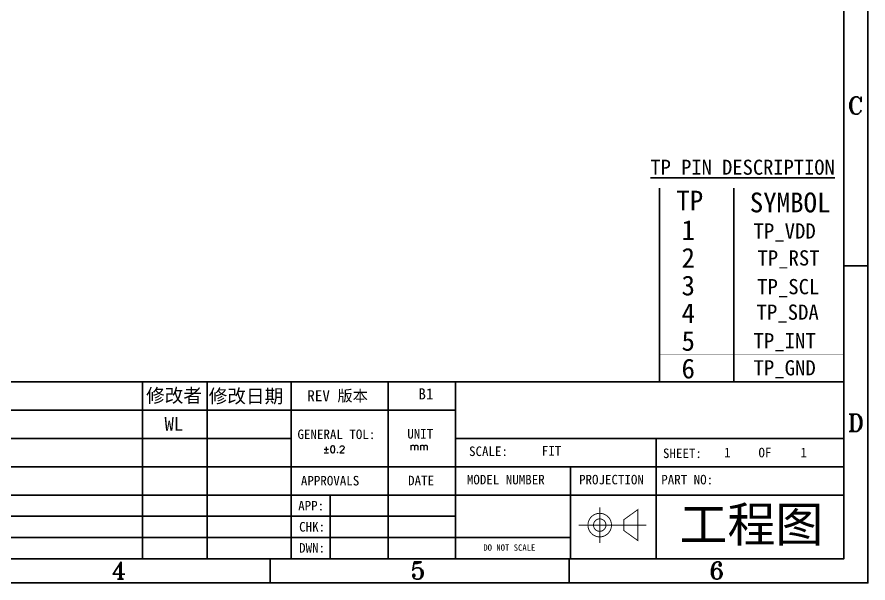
# Model space of a CAD drawing. Header units: millimetres. Extents: x 3387 to 5440, y -3014 to -2537.
# Drawn here: x 3773.7 to 3886.7, y -2770.7 to -2695.5 of the extents above; entities that cross this region are included whole.
import ezdxf

# ---------------------------------------------------------------- set-up
doc = ezdxf.new("R2010")
doc.units = ezdxf.units.MM
for name, color, linetype in [('dim', 3, 'Continuous'), ('TOPOVERLAY', 2, 'Continuous'), ('图框', 7, 'Continuous')]:
    doc.layers.add(name, color=color, linetype=linetype)
doc.styles.add('Arial', font='arial.ttf')
doc.styles.get("Standard").update_dxf_attribs({"font": ''})
doc.styles.add('TITLE', font='ROMANT.SHX')
doc.styles.add('宋', font='')
doc.styles.add('宋体', font='')
doc.styles.get('Standard').set_extended_font_data('NSimSun')
doc.styles.get('宋').set_extended_font_data('SimSun')
doc.styles.get('宋体').set_extended_font_data('SimSun')

# ---------------------------------------------------------------- blocks, each defined once
blk = doc.blocks.new('TUKUANG')
at = {"layer": '图框'}
for p, q in [((1326.16, 111.02), (1318.16, 111.02)), ((1128.16, 6.02), (1128.16, 14.02)), ((1227.16, 6.02), (1227.16, 14.02))]:
    blk.add_line(p, q, dxfattribs=at)
for points in [[(732.16, 6.02), (1326.16, 6.02), (1326.16, 426.02), (732.16, 426.02)], [(740.16, 14.02), (1318.16, 14.02), (1318.16, 418.02), (740.16, 418.02)]]:
    blk.add_lwpolyline(points, close=True, dxfattribs=at)
at = {"layer": '图框', "style": 'TITLE'}
for s, p in [('C', (1319.46, 161.21)), ('D', (1319.46, 56.21)), ('4', (1075.63, 7.25)), ('5', (1174.63, 7.25)), ('6', (1273.63, 7.25))]:
    blk.add_text(s, height=5.75, dxfattribs=at).set_placement(p)

msp = doc.modelspace()

# ---------------------------------------------------------------- linework, layer by layer
at = {"layer": 'TOPOVERLAY'}
for p, q in [((3859.037448, -2718.240159), (3859.037448, -2743.955424)), ((3868.907922, -2718.240159), (3868.907922, -2743.955424)), ((3883.531848, -2718.240159), (3883.531848, -2743.955424)), ((3859.037448, -2743.955424), (3883.531848, -2743.955424))]:
    msp.add_line(p, q, dxfattribs=at)
at = {"layer": 'TOPOVERLAY', "const_width": 0.01543}
for points in [[(3859.037448, -2718.240159), (3883.531848, -2718.240159)], [(3859.037448, -2721.910464), (3883.531848, -2721.910464)], [(3859.037448, -2725.584626), (3883.531848, -2725.584626)], [(3859.037448, -2729.258786), (3883.531848, -2729.258786)], [(3859.037448, -2732.932945), (3883.531848, -2732.932945)], [(3859.037448, -2736.607105), (3883.531848, -2736.607105)], [(3859.037448, -2740.281264), (3883.531848, -2740.281264)], [(3859.037448, -2743.955424), (3883.531848, -2743.955424)]]:
    msp.add_lwpolyline(points, dxfattribs=at)
at = {"layer": 'TOPOVERLAY', "const_width": 0.007715}
for points in [[(3859.03359, -2721.914322, 1), (3859.041306, -2721.914322, 1)], [(3859.03359, -2726.8132, 1), (3859.041306, -2726.8132, 1)], [(3859.03359, -2726.8132, 1), (3859.041306, -2726.8132, 1)]]:
    msp.add_lwpolyline(points, format="xyb", close=True, dxfattribs=at)
at = {"layer": '图框'}
for p, q in [((3806.163437, -2743.955424), (3717.816082, -2743.955424)), ((3790.390549, -2743.955424), (3790.390549, -2767.455623)), ((3798.964599, -2743.955424), (3798.964599, -2767.455623)), ((3810.143663, -2767.455623), (3810.143663, -2743.955424)), ((3823.015213, -2743.955424), (3823.015213, -2767.455623)), ((3831.97392, -2743.955424), (3831.97392, -2767.455623)), ((3883.531848, -2767.455623), (3883.531848, -2743.955424)), ((3806.163437, -2747.715456), (3717.816082, -2747.715456)), ((3806.163437, -2747.715456), (3831.97392, -2747.715456)), ((3810.143663, -2751.475487), (3717.816082, -2751.475487)), ((3858.587827, -2767.455623), (3858.587827, -2751.475487)), ((3806.163437, -2755.235519), (3717.816082, -2755.235519)), ((3806.163437, -2755.235519), (3830.174243, -2755.235519)), ((3883.531848, -2755.235519), (3830.174243, -2755.235519)), ((3847.249889, -2767.455623), (3847.249889, -2755.235519)), ((3806.163437, -2758.995551), (3717.816082, -2758.995551)), ((3806.163437, -2758.995551), (3830.174243, -2758.995551)), ((3815.31827, -2758.995551), (3815.31827, -2767.455623)), ((3883.531848, -2758.995551), (3830.174243, -2758.995551)), ((3806.163437, -2761.815575), (3717.816082, -2761.815575)), ((3806.163437, -2761.815575), (3831.97392, -2761.815575)), ((3806.163437, -2764.635599), (3717.816082, -2764.635599)), ((3806.163437, -2764.635599), (3830.174243, -2764.635599)), ((3847.249889, -2764.635599), (3830.174243, -2764.635599)), ((3653.37738, -2767.455623), (3883.531848, -2767.455623)), ((3806.163437, -2767.455623), (3830.174243, -2767.455623))]:
    msp.add_line(p, q, dxfattribs=at)
at = {"layer": '图框', "lineweight": 30}
for p, q in [((3883.531848, -2743.955424), (3806.163437, -2743.955424)), ((3728.899223, -2767.455623), (3883.531848, -2767.455623)), ((3883.531848, -2767.455623), (3830.174243, -2767.455623))]:
    msp.add_line(p, q, dxfattribs=at)
at = {"layer": '图框'}
msp.add_lwpolyline([(3831.97392, -2751.475487), (3883.531848, -2751.475487)], dxfattribs=at)
at = {"layer": '图框', "lineweight": 30, "const_width": 0.120604}
for points in [[(3851.11194, -2765.345446), (3851.11194, -2760.617496)], [(3848.336724, -2762.981471), (3857.3107, -2762.981471)]]:
    msp.add_lwpolyline(points, dxfattribs=at)
msp.add_lwpolyline([(3854.312375, -2762.261936), (3856.160729, -2760.934979), (3856.160729, -2765.027963), (3854.312375, -2763.701006)], close=True, dxfattribs=at)
for points in [[(3849.548551, -2762.981471, 1), (3852.675328, -2762.981471, 1)], [(3850.285577, -2762.981471, 1), (3851.938302, -2762.981471, 1)]]:
    msp.add_lwpolyline(points, format="xyb", close=True, dxfattribs=at)

# ---------------------------------------------------------------- block references
at = {"layer": 'dim', "xscale": 0.400982400000089, "yscale": 0.400982400000089, "zscale": 0.400982400000089}
msp.add_blockref('TUKUANG', (3354.97401, -2773.079034), dxfattribs=at)

# ---------------------------------------------------------------- texts
at = {"color": 2, "lineweight": -3, "insert": (3857.842993, -2714.468107), "char_height": 2, "width": 26.12680577, "attachment_point": 1}
msp.add_mtext('{\\fSimSun|b0|i0|c0|p2;\\LTP PIN DESCRIPTION}', dxfattribs=at)
at = {"layer": 'TOPOVERLAY', "style": '宋体'}
for s, height, p in [('TP', 2.6244009, (3861.289177, -2721.207085)), ('SYMBOL', 2.6244009, (3871.0444, -2721.461022)), ('1', 2.624401, (3861.976313, -2725.123094)), ('2', 2.624401, (3861.976313, -2728.811915)), ('3', 2.624401, (3861.976313, -2732.485912)), ('4', 2.624401, (3861.976313, -2736.160234)), ('5', 2.624401, (3861.976313, -2739.834397)), ('6', 2.624401, (3861.976313, -2743.508393))]:
    msp.add_text(s, height=height, dxfattribs=at).set_placement(p)
at = {"layer": 'TOPOVERLAY', "color": 1, "char_height": 2.025, "width": 14.8577283, "attachment_point": 1, "style": '宋体'}
for s, insert in [('TP_VDD', (3871.537603, -2722.919966, -0.000001)), ('TP_GND', (3871.537603, -2741.085231, -0.000001))]:
    msp.add_mtext(s, dxfattribs=dict(at, insert=insert))
at = {"layer": 'TOPOVERLAY', "char_height": 2.025, "width": 14.8577283, "attachment_point": 1, "style": '宋体'}
for s, insert in [('{\\C1;TP_RST}', (3872.052632, -2726.497123)), ('{\\C1;TP_SCL}', (3872.016961, -2730.313071)), ('{\\C1;TP_SDA}', (3871.943553, -2733.695744)), ('{\\C1;TP_INT}', (3871.537605, -2737.499202, -0.000001))]:
    msp.add_mtext(s, dxfattribs=dict(at, insert=insert))
at = {"layer": '图框'}
for s, height, style, p in [('修改者', 1.8147374, '宋', (3790.859749, -2746.687578)), ('修改日期', 1.8147374, '宋', (3799.174631, -2746.763992)), ('REV 版本', 1.4752886, '宋体', (3812.269061, -2746.546096)), ('WL', 1.8147374, '宋', (3793.31279, -2750.44761)), ('GENERAL TOL:', 1.26598557, '宋体', (3810.97124, -2751.560275)), ('UNIT', 1.2659856, '宋体', (3825.55233, -2751.487259)), ('SCALE:', 1.2659856, '宋体', (3833.753988, -2753.811835)), ('SHEET:', 1.2659856, '宋体', (3859.507362, -2754.082309)), ('OF', 1.2659856, '宋体', (3872.194153, -2753.983547)), ('APPROVALS', 1.2659856, '宋体', (3811.423743, -2757.716347)), ('DATE', 1.2659856, '宋体', (3825.660629, -2757.688399)), ('MODEL NUMBER ', 1.26598557, '宋体', (3833.468464, -2757.574556)), ('PROJECTION', 1.2659856, '宋体', (3848.365004, -2757.574556)), ('PART NO:', 1.2659856, '宋体', (3859.285998, -2757.574556)), ('APP:', 1.2659856, '宋体', (3811.062351, -2761.039616)), ('工程图', 4.6694813, 'Arial', (3861.710309, -2765.213493)), ('CHK:', 1.2659856, '宋体', (3811.187455, -2763.836208)), ('DWN:', 1.2659856, '宋体', (3811.187455, -2766.639574)), ('DO NOT SCALE ', 0.84687744, '宋体', (3835.651119, -2766.393366))]:
    msp.add_text(s, height=height, dxfattribs=dict(at, style=style)).set_placement(p)
at = {"layer": '图框', "color": 4}
for s, height, style, p in [('B1', 1.4752886, '宋体', (3827.021093, -2746.301323)), ('mm', 0.9668653, 'TITLE', (3825.877848, -2753.015886))]:
    msp.add_text(s, height=height, dxfattribs=dict(at, style=style)).set_placement(p)
at = {"layer": '图框', "color": 4, "flags": 8}
for tag, p, s, height, style in [('%%P0.2', (3814.332689, -2753.403477), '%%p 0.3', 0.9668653, 'TITLE'), ('1', (3867.626531, -2753.969489), '1', 1.265986, '宋体'), ('1', (3877.770567, -2753.969489), '1', 1.265986, '宋体')]:
    msp.add_attdef(tag, p, s, height=height, dxfattribs=dict(at, style=style))
at = {"layer": '图框', "style": '宋体', "flags": 8}
msp.add_attdef('FIT', (3843.420793, -2753.75241), 'FIT', height=1.2659856, dxfattribs=at)

doc.saveas('drawing.dxf')
